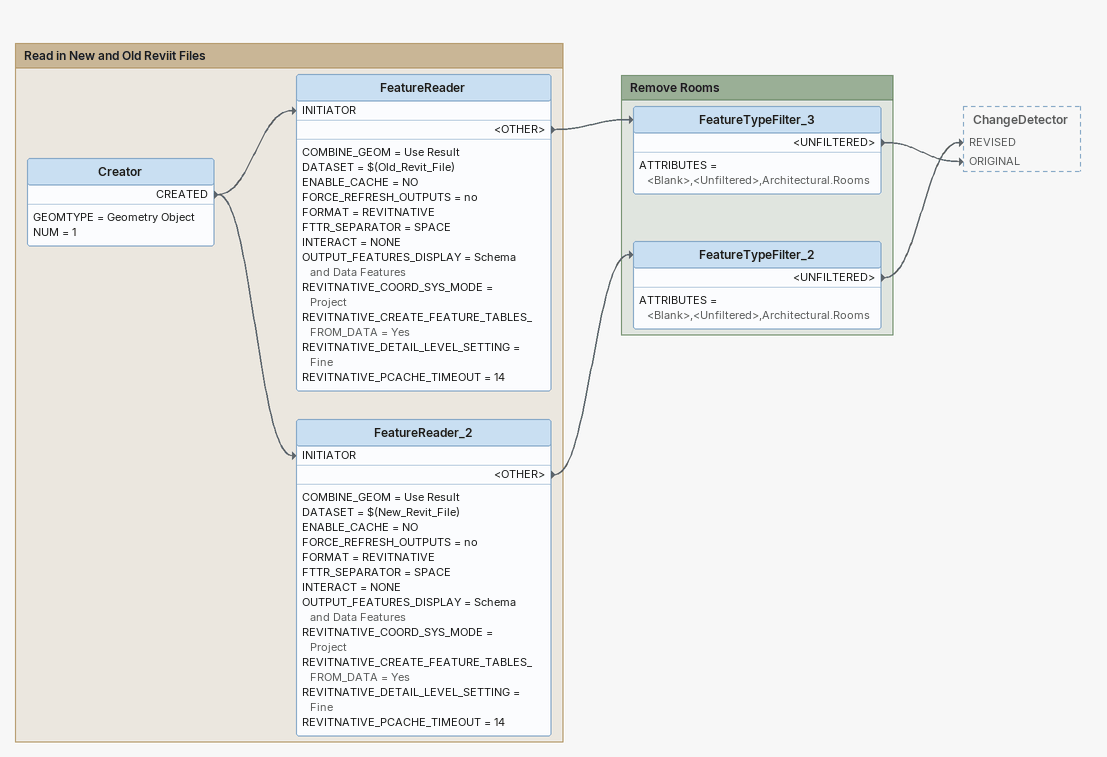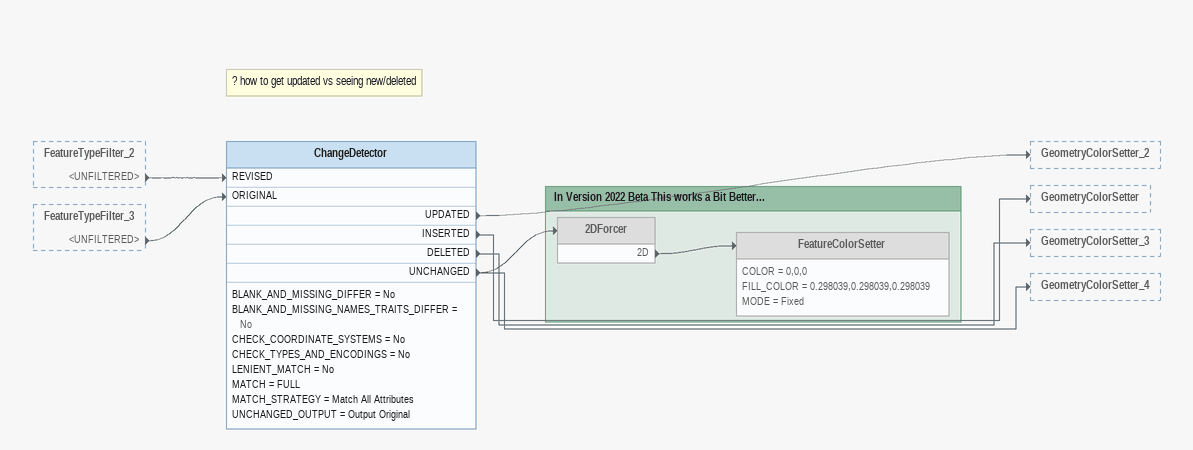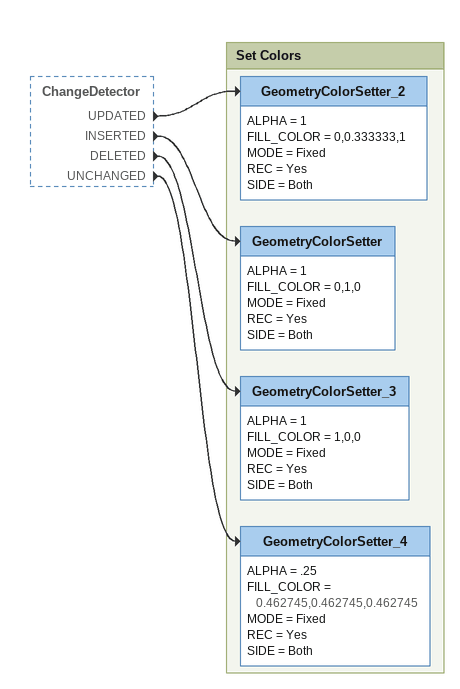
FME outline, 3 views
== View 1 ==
Bookmark: Read in New and Old Reviit Files
Creator
    GEOMTYPE = Geometry Object
    NUM = 1
    CREATED -> FeatureReader [INITIATOR]
    CREATED -> FeatureReader_2 [INITIATOR]
FeatureReader
    COMBINE_GEOM = Use Result
    DATASET = $(Old_Revit_File)
    ENABLE_CACHE = NO
    FORCE_REFRESH_OUTPUTS = no
    FORMAT = REVITNATIVE
    FTTR_SEPARATOR = SPACE
    INTERACT = NONE
    OUTPUT_FEATURES_DISPLAY = Schema and Data Features
    REVITNATIVE_COORD_SYS_MODE = Project
    REVITNATIVE_CREATE_FEATURE_TABLES_FROM_DATA = Yes
    REVITNATIVE_DETAIL_LEVEL_SETTING = Fine
    REVITNATIVE_PCACHE_TIMEOUT = 14
    <OTHER> -> FeatureTypeFilter_3
FeatureReader_2
    COMBINE_GEOM = Use Result
    DATASET = $(New_Revit_File)
    ENABLE_CACHE = NO
    FORCE_REFRESH_OUTPUTS = no
    FORMAT = REVITNATIVE
    FTTR_SEPARATOR = SPACE
    INTERACT = NONE
    OUTPUT_FEATURES_DISPLAY = Schema and Data Features
    REVITNATIVE_COORD_SYS_MODE = Project
    REVITNATIVE_CREATE_FEATURE_TABLES_FROM_DATA = Yes
    REVITNATIVE_DETAIL_LEVEL_SETTING = Fine
    REVITNATIVE_PCACHE_TIMEOUT = 14
    <OTHER> -> FeatureTypeFilter_2

Bookmark: Remove Rooms
FeatureTypeFilter_3
    ATTRIBUTES = <Blank>,<Unfiltered>,Architectural.Rooms
    <UNFILTERED> -> ChangeDetector [ORIGINAL]
FeatureTypeFilter_2
    ATTRIBUTES = <Blank>,<Unfiltered>,Architectural.Rooms
    <UNFILTERED> -> ChangeDetector [REVISED]

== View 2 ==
FeatureTypeFilter_2 [outside]
    <UNFILTERED> -> ChangeDetector [REVISED]
FeatureTypeFilter_3 [outside]
    <UNFILTERED> -> ChangeDetector [ORIGINAL]
Note: ? how to get updated vs seeing new/deleted
ChangeDetector
    BLANK_AND_MISSING_DIFFER = No
    BLANK_AND_MISSING_NAMES_TRAITS_DIFFER = No
    CHECK_COORDINATE_SYSTEMS = No
    CHECK_TYPES_AND_ENCODINGS = No
    LENIENT_MATCH = No
    MATCH = FULL
    MATCH_STRATEGY = Match All Attributes
    UNCHANGED_OUTPUT = Output Original
    UPDATED -> GeometryColorSetter_2
    INSERTED -> GeometryColorSetter
    DELETED -> GeometryColorSetter_3
    UNCHANGED -> 2DForcer
    UNCHANGED -> GeometryColorSetter_4

Bookmark: In Version 2022 Beta This works a Bit Better...
2DForcer [off]
    2D -> FeatureColorSetter
FeatureColorSetter [off]
    COLOR = 0,0,0
    FILL_COLOR = 0.298039,0.298039,0.298039
    MODE = Fixed

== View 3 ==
ChangeDetector [outside]
    UPDATED -> GeometryColorSetter_2
    INSERTED -> GeometryColorSetter
    DELETED -> GeometryColorSetter_3
    UNCHANGED -> GeometryColorSetter_4

Bookmark: Set Colors
GeometryColorSetter_2
    ALPHA = 1
    FILL_COLOR = 0,0.333333,1
    MODE = Fixed
    REC = Yes
    SIDE = Both
GeometryColorSetter
    ALPHA = 1
    FILL_COLOR = 0,1,0
    MODE = Fixed
    REC = Yes
    SIDE = Both
GeometryColorSetter_3
    ALPHA = 1
    FILL_COLOR = 1,0,0
    MODE = Fixed
    REC = Yes
    SIDE = Both
GeometryColorSetter_4
    ALPHA = .25
    FILL_COLOR = 0.462745,0.462745,0.462745
    MODE = Fixed
    REC = Yes
    SIDE = Both
